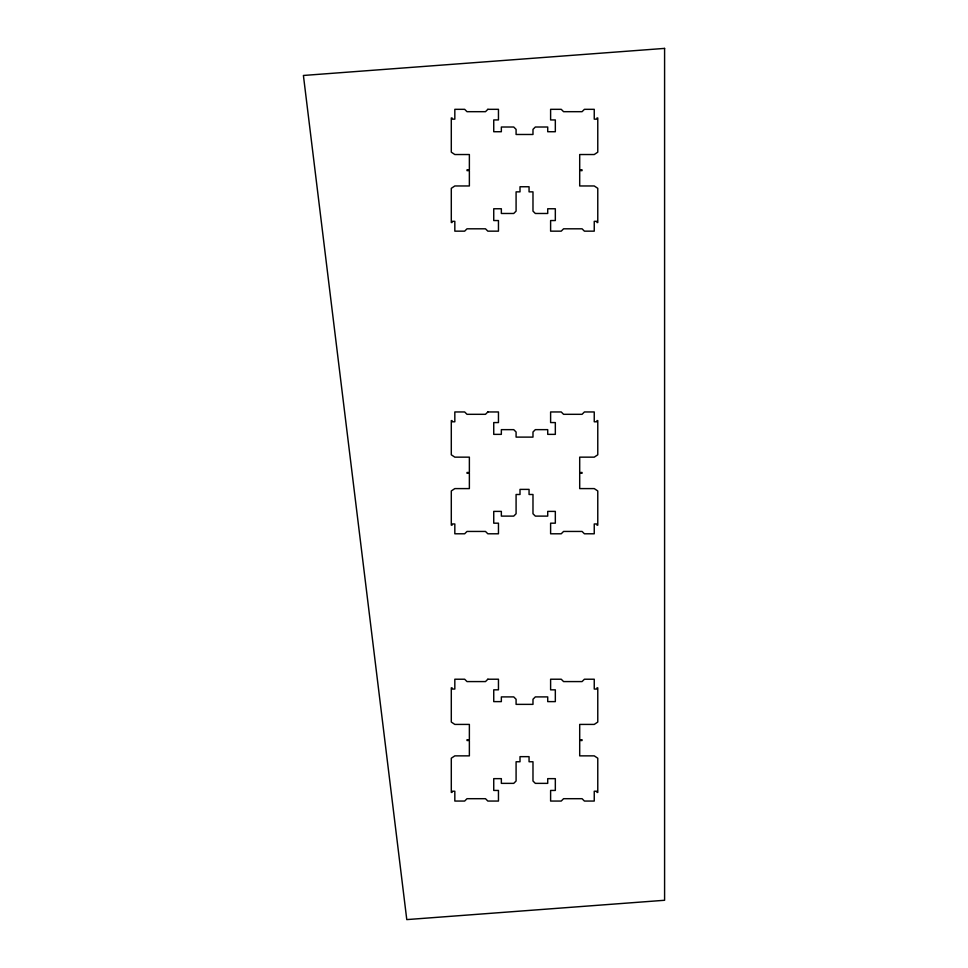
<?xml version="1.0" encoding="UTF-8"?>
<svg xmlns="http://www.w3.org/2000/svg" width="968" height="968" viewBox="0 0 968 968"><rect width="100%" height="100%" fill="white"/><g stroke="black" fill="none" stroke-linecap="round" stroke-linejoin="round"><path stroke-width="1.45" d="M487.848 109.323L485.488 111.683L467.012 111.683L464.652 109.323L454.827 109.323L454.827 119.149L452.08 119.149L452.08 117.975L451.294 117.975L451.294 152.17L454.827 154.529L469.371 154.529L469.371 169.848L467.012 169.848L467.012 170.634L469.371 170.634L469.371 185.965L454.827 185.965L451.294 188.324L451.294 222.519L452.08 222.519L452.08 221.333L454.827 221.333L454.827 231.158L464.652 231.158L467.012 228.811L485.488 228.811L487.848 231.158L498.459 231.158L498.459 220.547L493.74 220.547L493.74 208.761L501.351 208.761L501.351 213.48L513.73 213.48L516.089 211.121L516.089 191.858L520.01 191.858L520.01 186.751L529.06 186.751L529.06 191.858L532.981 191.858L532.981 211.121L535.34 213.48L547.719 213.48L547.719 208.761L555.329 208.761L555.329 220.547L550.611 220.547L550.611 231.158L561.222 231.158L563.582 228.811L582.058 228.811L584.418 231.158L594.243 231.158L594.243 221.333L596.99 221.333L596.99 222.519L597.776 222.519L597.776 188.324L594.243 185.965L579.699 185.965L579.699 170.634L582.058 170.634L582.058 169.848L579.699 169.848L579.699 154.529L594.243 154.529L597.776 152.17L597.776 117.975L596.99 117.975L596.99 119.149L594.243 119.149L594.243 109.323L584.418 109.323L582.058 111.683L563.582 111.683L561.222 109.323L550.611 109.323L550.611 119.935L555.329 119.935L555.329 131.733L547.719 131.733L547.719 127.014L535.34 127.014L532.981 129.373L532.981 134.479L516.089 134.479L516.089 129.373L513.73 127.014L501.351 127.014L501.351 131.733L493.74 131.733L493.74 119.935L498.459 119.935L498.459 109.323L487.848 109.323M487.848 411.957L485.488 414.316L467.012 414.316L464.652 411.957L454.827 411.957L454.827 421.782L452.08 421.782L452.08 420.608L451.294 420.608L451.294 454.803L454.827 457.15L469.371 457.15L469.371 472.481L467.012 472.481L467.012 473.267L469.371 473.267L469.371 488.598L454.827 488.598L451.294 490.957L451.294 525.152L452.08 525.152L452.08 523.966L454.827 523.966L454.827 533.791L464.652 533.791L467.012 531.444L485.488 531.444L487.848 533.791L498.459 533.791L498.459 523.18L493.74 523.18L493.74 511.394L501.351 511.394L501.351 516.113L513.73 516.113L516.089 513.754L516.089 494.491L520.01 494.491L520.01 489.384L529.06 489.384L529.06 494.491L532.981 494.491L532.981 513.754L535.34 516.113L547.719 516.113L547.719 511.394L555.329 511.394L555.329 523.18L550.611 523.18L550.611 533.791L561.222 533.791L563.582 531.444L582.058 531.444L584.418 533.791L594.243 533.791L594.243 523.966L596.99 523.966L596.99 525.152L597.776 525.152L597.776 490.957L594.243 488.598L579.699 488.598L579.699 473.267L582.058 473.267L582.058 472.481L579.699 472.481L579.699 457.15L594.243 457.15L597.776 454.803L597.776 420.608L596.99 420.608L596.99 421.782L594.243 421.782L594.243 411.957L584.418 411.957L582.058 414.316L563.582 414.316L561.222 411.957L550.611 411.957L550.611 422.568L555.329 422.568L555.329 434.366L547.719 434.366L547.719 429.647L535.34 429.647L532.981 432.006L532.981 437.113L516.089 437.113L516.089 432.006L513.73 429.647L501.351 429.647L501.351 434.366L493.74 434.366L493.74 422.568L498.459 422.568L498.459 411.957L487.848 411.957M487.848 679.221L485.488 681.581L467.012 681.581L464.652 679.221L454.827 679.221L454.827 689.047L452.08 689.047L452.08 687.861L451.294 687.861L451.294 722.055L454.827 724.415L469.371 724.415L469.371 739.746L467.012 739.746L467.012 740.532L469.371 740.532L469.371 755.863L454.827 755.863L451.294 758.21L451.294 792.405L452.08 792.405L452.08 791.231L454.827 791.231L454.827 801.056L464.652 801.056L467.012 798.697L485.488 798.697L487.848 801.056L498.459 801.056L498.459 790.445L493.74 790.445L493.74 778.647L501.351 778.647L501.351 783.366L513.73 783.366L516.089 781.007L516.089 761.755L520.01 761.755L520.01 756.649L529.06 756.649L529.06 761.755L532.981 761.755L532.981 781.007L535.34 783.366L547.719 783.366L547.719 778.647L555.329 778.647L555.329 790.445L550.611 790.445L550.611 801.056L561.222 801.056L563.582 798.697L582.058 798.697L584.418 801.056L594.243 801.056L594.243 791.231L596.99 791.231L596.99 792.405L597.776 792.405L597.776 758.21L594.243 755.863L579.699 755.863L579.699 740.532L582.058 740.532L582.058 739.746L579.699 739.746L579.699 724.415L594.243 724.415L597.776 722.055L597.776 687.861L596.99 687.861L596.99 689.047L594.243 689.047L594.243 679.221L584.418 679.221L582.058 681.581L563.582 681.581L561.222 679.221L550.611 679.221L550.611 689.833L555.329 689.833L555.329 701.619L547.719 701.619L547.719 696.899L535.34 696.899L532.981 699.259L532.981 704.365L516.089 704.365L516.089 699.259L513.73 696.899L501.351 696.899L501.351 701.619L493.74 701.619L493.74 689.833L498.459 689.833L498.459 679.221L487.848 679.221M664.592 48.4L303.407 75.468L406.778 919.6L664.592 900.276L664.592 48.4"/></g></svg>
